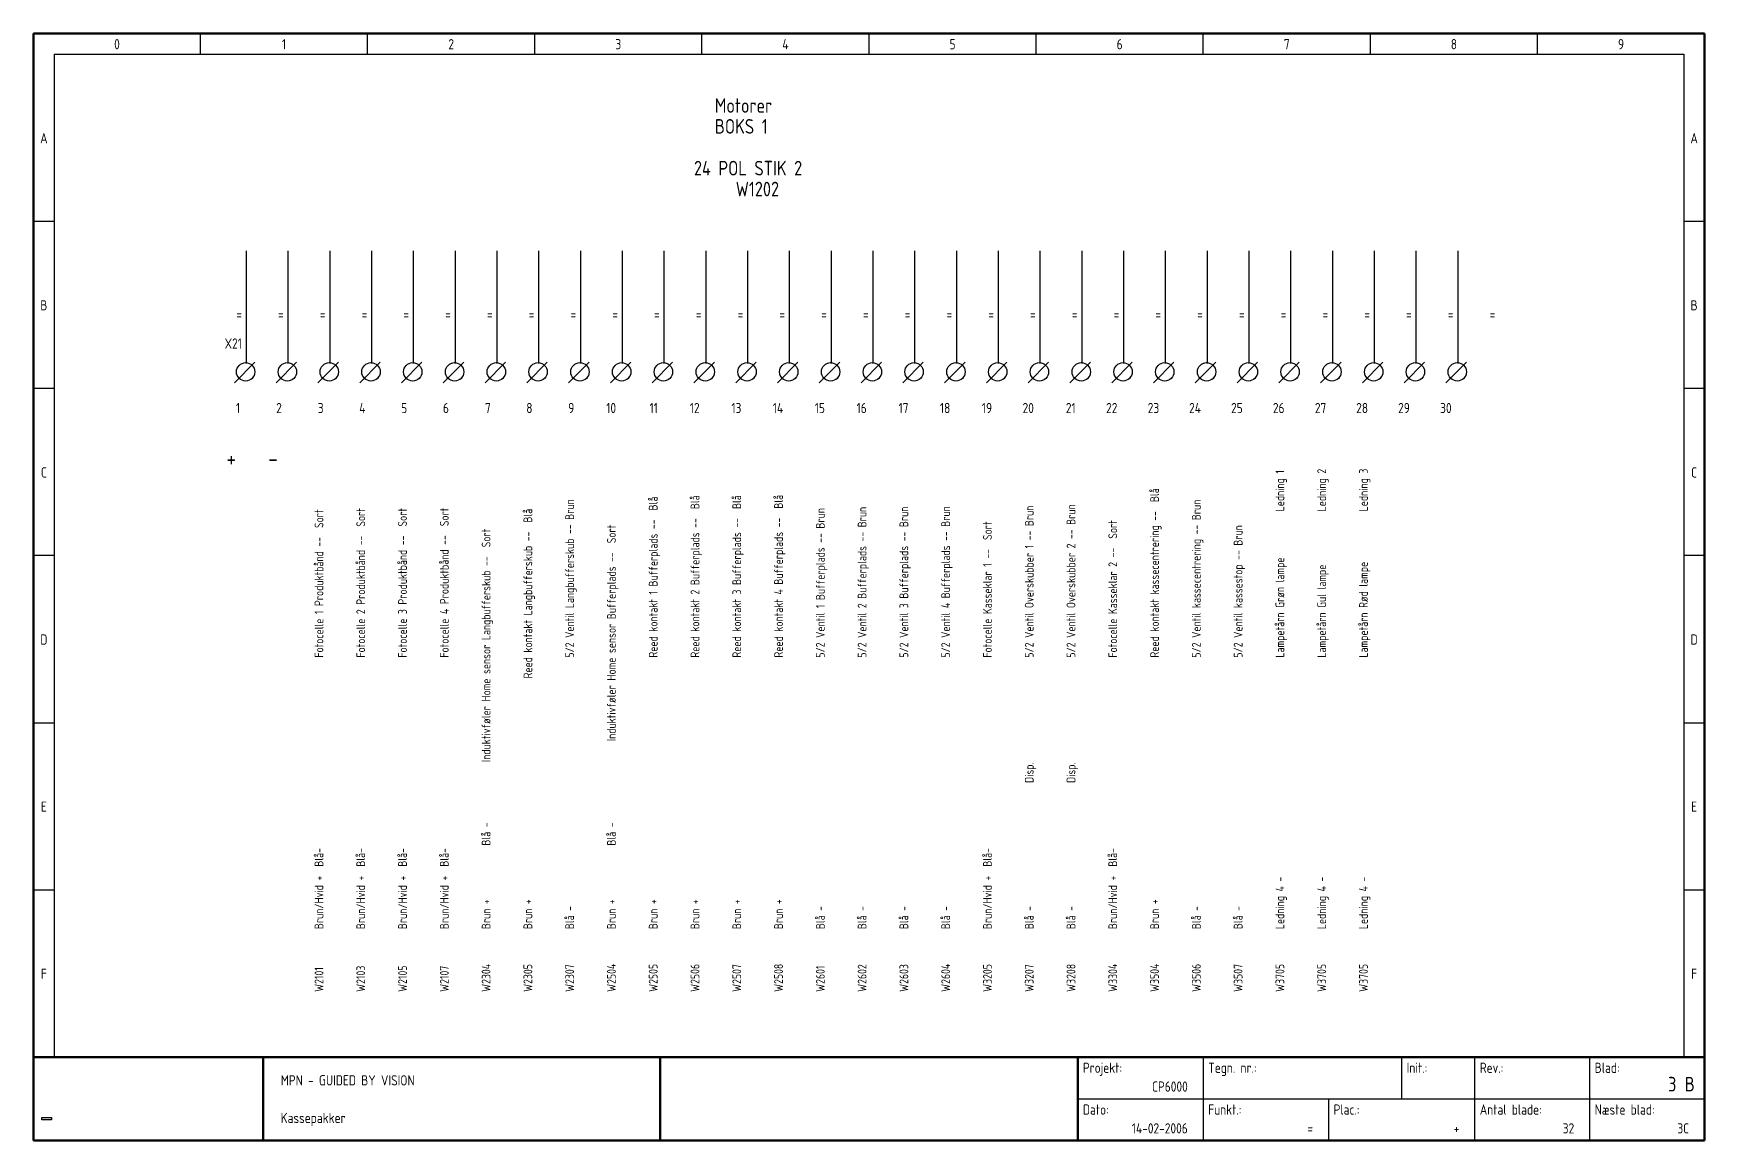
# Model space of a CAD drawing. Header units: millimetres. Extents: x 10 to 410, y 10 to 275.
import ezdxf
from ezdxf.enums import TextEntityAlignment as Align

# ---------------------------------------------------------------- set-up
doc = ezdxf.new("R2010")
doc.units = ezdxf.units.MM
doc.linetypes.add('Caddy_Solid', pattern=[0])
doc.styles.add('Caddy_Vectorfont1p', font='isocp___.ttf', dxfattribs={"width": 0.9})
picture_1 = doc.add_image_def('image1.bmp', size_in_pixel=(51, 10))

# ---------------------------------------------------------------- blocks, each defined once
blk = doc.blocks.new('Blk1')
at = {"linetype": 'Caddy_Solid', "lineweight": 50}
for p, q in [((10, 10), (10, 275)), ((10, 275), (410, 275)), ((410, 275), (410, 10)), ((10, 30), (410, 30)), ((65, 30), (65, 10)), ((160, 30), (160, 10)), ((260, 30), (260, 10)), ((410, 10), (10, 10))]:
    blk.add_line(p, q, dxfattribs=at)
at = {"linetype": 'Caddy_Solid', "lineweight": 25}
for p, q in [((50, 270), (50, 275)), ((90, 270), (90, 275)), ((130, 270), (130, 275)), ((170, 270), (170, 275)), ((210, 270), (210, 275)), ((250, 270), (250, 275)), ((290, 270), (290, 275)), ((330, 270), (330, 275)), ((370, 270), (370, 275)), ((15, 270), (15, 30)), ((15, 270), (405, 270)), ((405, 270), (405, 30)), ((15, 230), (10, 230)), ((410, 230), (405, 230)), ((15, 190), (10, 190)), ((410, 190), (405, 190)), ((15, 150), (10, 150)), ((410, 150), (405, 150)), ((10, 110), (15, 110)), ((405, 110), (410, 110)), ((10, 70), (15, 70)), ((405, 70), (410, 70)), ((10, 30), (15, 30)), ((290, 30), (290, 10)), ((337.5, 20), (337.5, 30)), ((355, 20), (355, 30)), ((382.5, 20), (382.5, 30)), ((405, 30), (410, 30)), ((260, 20), (410, 20)), ((320, 20), (320, 10)), ((355, 10), (355, 20)), ((382.5, 10), (382.5, 20))]:
    blk.add_line(p, q, dxfattribs=at)
at = {"lineweight": 25, "style": 'Caddy_Vectorfont1p', "width": 0.9}
for s, p in [('0', (30, 271.2)), ('1', (70, 271.2)), ('2', (110, 271.2)), ('3', (150, 271.2)), ('4', (190, 271.2)), ('5', (230, 271.2)), ('6', (270, 271.2)), ('7', (310, 271.2)), ('8', (350, 271.2)), ('9', (390, 271.2)), ('A', (12.5, 248.7)), ('A', (407.5, 248.7)), ('B', (12.5, 208.7)), ('B', (407.5, 208.7)), ('C', (12.5, 168.7)), ('C', (407.5, 168.7)), ('D', (12.5, 128.7)), ('D', (407.5, 128.7)), ('E', (12.5, 88.7)), ('E', (407.5, 88.7)), ('F', (12.5, 48.7)), ('F', (407.5, 48.7))]:
    blk.add_text(s, height=2.45, dxfattribs=at).set_placement(p, align=Align.CENTER)
for s, p in [('Projekt:', (261.2, 26.2)), ('Tegn. nr.:', (291.2, 26.2)), ('Init.:', (338.7, 26.2)), ('Rev.:', (356.2, 26.2)), ('Blad:', (383.7, 26.2)), ('MPN - GUIDED BY VISION', (69.2, 23.2)), ('Kassepakker', (69.2, 14.2)), ('Dato:', (261.2, 16.2)), ('Funkt.:', (291.2, 16.2)), ('Plac.:', (321.2, 16.2)), ('Antal blade:', (356.2, 16.2)), ('Næste blad:', (383.7, 16.2))]:
    blk.add_text(s, height=2.45, dxfattribs=at).set_placement(p)
for s, p in [('CP6000', (286.3, 21.7)), ('14-02-2006', (286.3, 11.7)), ('=', (316.3, 11.7)), ('+', (351.3, 11.7)), ('32', (378.8, 11.7)), ('3C', (406.3, 11.7))]:
    blk.add_text(s, height=2.45, dxfattribs=at).set_placement(p, align=Align.RIGHT)
at = {"lineweight": 35, "style": 'Caddy_Vectorfont1p', "width": 0.9}
blk.add_text('3', height=3.5, dxfattribs=at).set_placement((403.25, 21.75), align=Align.RIGHT)
blk.add_text('B', height=3.5, dxfattribs=at).set_placement((405.25, 21.75))
image = blk.add_image(picture_1, insert=(12, 15), size_in_units=(2.32, 0.484))
blk = doc.blocks.new('Blk2')
at = {"linetype": 'Caddy_Solid', "lineweight": 25}
blk.add_line((58.1, 191.4), (63, 196.3), dxfattribs=at)
blk.add_circle((60.8, 194), 2.2, dxfattribs=at)
at = {"lineweight": 25, "style": 'Caddy_Vectorfont1p', "width": 0.9, "flags": 1}
for tag, p in [('$TAG140020', (59.9, 206.55)), ('$TAG140050', (54.9, 198.05)), ('$TAG160410', (57.8, 187.75))]:
    blk.add_attdef(tag, text='', height=2.45, dxfattribs=at).set_placement(p, align=Align.RIGHT)
at = {"lineweight": 25, "style": 'Caddy_Vectorfont1p', "width": 0.9}
for tag, p in [('$TAG160010', (59.9, 199.55)), ('$TAG160040', (50.3, 187.25)), ('$TAG160040', (50.3, 186.82)), ('$TAG160400', (59.46, 184.11))]:
    blk.add_attdef(tag, text='', height=2.45, dxfattribs=at).set_placement(p, align=Align.RIGHT)
blk = doc.blocks.new('Blk3')
at = {"linetype": 'Caddy_Solid', "lineweight": 25}
blk.add_line((68.1, 191.4), (73, 196.3), dxfattribs=at)
blk.add_circle((70.8, 194), 2.2, dxfattribs=at)
at = {"lineweight": 25, "style": 'Caddy_Vectorfont1p', "width": 0.9, "flags": 1}
for tag, p in [('$TAG140020', (69.9, 206.55)), ('$TAG140050', (64.9, 198.05)), ('$TAG160010', (69.9, 199.55)), ('$TAG160410', (67.8, 187.75))]:
    blk.add_attdef(tag, text='', height=2.45, dxfattribs=at).set_placement(p, align=Align.RIGHT)
at = {"lineweight": 25, "style": 'Caddy_Vectorfont1p', "width": 0.9}
for tag, p in [('$TAG160040', (60.3, 187.25)), ('$TAG160040', (60.3, 186.82)), ('$TAG160400', (69.46, 184.11))]:
    blk.add_attdef(tag, text='', height=2.45, dxfattribs=at).set_placement(p, align=Align.RIGHT)
blk = doc.blocks.new('Blk4')
at = {"linetype": 'Caddy_Solid', "lineweight": 25}
blk.add_line((78.1, 191.4), (83, 196.3), dxfattribs=at)
blk.add_circle((80.8, 194), 2.2, dxfattribs=at)
at = {"lineweight": 25, "style": 'Caddy_Vectorfont1p', "width": 0.9, "flags": 1}
for tag, p in [('$TAG140020', (79.9, 206.55)), ('$TAG140050', (74.9, 198.05)), ('$TAG160010', (79.9, 199.55)), ('$TAG160410', (77.8, 187.75))]:
    blk.add_attdef(tag, text='', height=2.45, dxfattribs=at).set_placement(p, align=Align.RIGHT)
at = {"lineweight": 25, "style": 'Caddy_Vectorfont1p', "width": 0.9}
for tag, p in [('$TAG160040', (70.3, 187.25)), ('$TAG160040', (70.3, 186.82)), ('$TAG160400', (79.46, 184.11))]:
    blk.add_attdef(tag, text='', height=2.45, dxfattribs=at).set_placement(p, align=Align.RIGHT)
blk = doc.blocks.new('Blk5')
at = {"linetype": 'Caddy_Solid', "lineweight": 25}
blk.add_line((88.1, 191.4), (93, 196.3), dxfattribs=at)
blk.add_circle((90.8, 194), 2.2, dxfattribs=at)
at = {"lineweight": 25, "style": 'Caddy_Vectorfont1p', "width": 0.9, "flags": 1}
for tag, p in [('$TAG140020', (89.9, 206.55)), ('$TAG140050', (84.9, 198.05)), ('$TAG160010', (89.9, 199.55)), ('$TAG160410', (87.8, 187.75))]:
    blk.add_attdef(tag, text='', height=2.45, dxfattribs=at).set_placement(p, align=Align.RIGHT)
at = {"lineweight": 25, "style": 'Caddy_Vectorfont1p', "width": 0.9}
for tag, p in [('$TAG160040', (80.3, 187.25)), ('$TAG160040', (80.3, 186.82)), ('$TAG160400', (89.46, 184.11))]:
    blk.add_attdef(tag, text='', height=2.45, dxfattribs=at).set_placement(p, align=Align.RIGHT)
blk = doc.blocks.new('Blk6')
at = {"linetype": 'Caddy_Solid', "lineweight": 25}
blk.add_line((98.1, 191.4), (103, 196.3), dxfattribs=at)
blk.add_circle((100.8, 194), 2.2, dxfattribs=at)
at = {"lineweight": 25, "style": 'Caddy_Vectorfont1p', "width": 0.9, "flags": 1}
for tag, p in [('$TAG140020', (99.9, 206.55)), ('$TAG140050', (94.9, 198.05)), ('$TAG160010', (99.9, 199.55)), ('$TAG160410', (97.8, 187.75))]:
    blk.add_attdef(tag, text='', height=2.45, dxfattribs=at).set_placement(p, align=Align.RIGHT)
at = {"lineweight": 25, "style": 'Caddy_Vectorfont1p', "width": 0.9}
for tag, p in [('$TAG160040', (90.3, 187.25)), ('$TAG160040', (90.3, 186.82)), ('$TAG160400', (99.46, 184.11))]:
    blk.add_attdef(tag, text='', height=2.45, dxfattribs=at).set_placement(p, align=Align.RIGHT)
blk = doc.blocks.new('Blk7')
at = {"linetype": 'Caddy_Solid', "lineweight": 25}
blk.add_line((108.1, 191.4), (113, 196.3), dxfattribs=at)
blk.add_circle((110.8, 194), 2.2, dxfattribs=at)
at = {"lineweight": 25, "style": 'Caddy_Vectorfont1p', "width": 0.9, "flags": 1}
for tag, p in [('$TAG140020', (109.9, 206.55)), ('$TAG140050', (104.9, 198.05)), ('$TAG160010', (109.9, 199.55)), ('$TAG160410', (107.8, 187.75))]:
    blk.add_attdef(tag, text='', height=2.45, dxfattribs=at).set_placement(p, align=Align.RIGHT)
at = {"lineweight": 25, "style": 'Caddy_Vectorfont1p', "width": 0.9}
for tag, p in [('$TAG160040', (100.3, 187.25)), ('$TAG160040', (100.3, 186.82)), ('$TAG160400', (109.46, 184.11))]:
    blk.add_attdef(tag, text='', height=2.45, dxfattribs=at).set_placement(p, align=Align.RIGHT)
blk = doc.blocks.new('Blk8')
at = {"linetype": 'Caddy_Solid', "lineweight": 25}
blk.add_line((118.1, 191.4), (123, 196.3), dxfattribs=at)
blk.add_circle((120.8, 194), 2.2, dxfattribs=at)
at = {"lineweight": 25, "style": 'Caddy_Vectorfont1p', "width": 0.9, "flags": 1}
for tag, p in [('$TAG140020', (119.9, 206.55)), ('$TAG140050', (114.9, 198.05)), ('$TAG160010', (119.9, 199.55)), ('$TAG160410', (117.8, 187.75))]:
    blk.add_attdef(tag, text='', height=2.45, dxfattribs=at).set_placement(p, align=Align.RIGHT)
at = {"lineweight": 25, "style": 'Caddy_Vectorfont1p', "width": 0.9}
for tag, p in [('$TAG160040', (110.3, 187.25)), ('$TAG160040', (110.3, 186.82)), ('$TAG160400', (119.46, 184.11))]:
    blk.add_attdef(tag, text='', height=2.45, dxfattribs=at).set_placement(p, align=Align.RIGHT)
blk = doc.blocks.new('Blk9')
at = {"linetype": 'Caddy_Solid', "lineweight": 25}
blk.add_line((128.1, 191.4), (133, 196.3), dxfattribs=at)
blk.add_circle((130.8, 194), 2.2, dxfattribs=at)
at = {"lineweight": 25, "style": 'Caddy_Vectorfont1p', "width": 0.9, "flags": 1}
for tag, p in [('$TAG140020', (129.9, 206.55)), ('$TAG140050', (124.9, 198.05)), ('$TAG160010', (129.9, 199.55)), ('$TAG160410', (127.8, 187.75))]:
    blk.add_attdef(tag, text='', height=2.45, dxfattribs=at).set_placement(p, align=Align.RIGHT)
at = {"lineweight": 25, "style": 'Caddy_Vectorfont1p', "width": 0.9}
for tag, p in [('$TAG160040', (120.3, 187.25)), ('$TAG160040', (120.3, 186.82)), ('$TAG160400', (129.46, 184.11))]:
    blk.add_attdef(tag, text='', height=2.45, dxfattribs=at).set_placement(p, align=Align.RIGHT)
blk = doc.blocks.new('Blk10')
at = {"linetype": 'Caddy_Solid', "lineweight": 25}
blk.add_line((138.1, 191.4), (143, 196.3), dxfattribs=at)
blk.add_circle((140.8, 194), 2.2, dxfattribs=at)
at = {"lineweight": 25, "style": 'Caddy_Vectorfont1p', "width": 0.9, "flags": 1}
for tag, p in [('$TAG140020', (139.9, 206.55)), ('$TAG140050', (134.9, 198.05)), ('$TAG160010', (139.9, 199.55)), ('$TAG160410', (137.8, 187.75))]:
    blk.add_attdef(tag, text='', height=2.45, dxfattribs=at).set_placement(p, align=Align.RIGHT)
at = {"lineweight": 25, "style": 'Caddy_Vectorfont1p', "width": 0.9}
for tag, p in [('$TAG160040', (130.3, 187.25)), ('$TAG160040', (130.3, 186.82)), ('$TAG160400', (139.46, 184.11))]:
    blk.add_attdef(tag, text='', height=2.45, dxfattribs=at).set_placement(p, align=Align.RIGHT)
blk = doc.blocks.new('Blk11')
at = {"linetype": 'Caddy_Solid', "lineweight": 25}
blk.add_line((148.1, 191.4), (153, 196.3), dxfattribs=at)
blk.add_circle((150.8, 194), 2.2, dxfattribs=at)
at = {"lineweight": 25, "style": 'Caddy_Vectorfont1p', "width": 0.9, "flags": 1}
for tag, p in [('$TAG140020', (149.9, 206.55)), ('$TAG140050', (144.9, 198.05)), ('$TAG160010', (149.9, 199.55)), ('$TAG160410', (147.8, 187.75))]:
    blk.add_attdef(tag, text='', height=2.45, dxfattribs=at).set_placement(p, align=Align.RIGHT)
at = {"lineweight": 25, "style": 'Caddy_Vectorfont1p', "width": 0.9}
for tag, p in [('$TAG160040', (140.3, 187.25)), ('$TAG160040', (140.3, 186.82)), ('$TAG160400', (149.46, 184.11))]:
    blk.add_attdef(tag, text='', height=2.45, dxfattribs=at).set_placement(p, align=Align.RIGHT)
blk = doc.blocks.new('Blk12')
at = {"linetype": 'Caddy_Solid', "lineweight": 25}
blk.add_line((158.1, 191.4), (163, 196.3), dxfattribs=at)
blk.add_circle((160.8, 194), 2.2, dxfattribs=at)
at = {"lineweight": 25, "style": 'Caddy_Vectorfont1p', "width": 0.9, "flags": 1}
for tag, p in [('$TAG140020', (159.9, 206.55)), ('$TAG140050', (154.9, 198.05)), ('$TAG160010', (159.9, 199.55)), ('$TAG160410', (157.8, 187.75))]:
    blk.add_attdef(tag, text='', height=2.45, dxfattribs=at).set_placement(p, align=Align.RIGHT)
at = {"lineweight": 25, "style": 'Caddy_Vectorfont1p', "width": 0.9}
for tag, p in [('$TAG160040', (150.3, 187.25)), ('$TAG160040', (150.3, 186.82)), ('$TAG160400', (159.46, 184.11))]:
    blk.add_attdef(tag, text='', height=2.45, dxfattribs=at).set_placement(p, align=Align.RIGHT)
blk = doc.blocks.new('Blk13')
at = {"linetype": 'Caddy_Solid', "lineweight": 25}
blk.add_line((168.1, 191.4), (173, 196.3), dxfattribs=at)
blk.add_circle((170.8, 194), 2.2, dxfattribs=at)
at = {"lineweight": 25, "style": 'Caddy_Vectorfont1p', "width": 0.9, "flags": 1}
for tag, p in [('$TAG140020', (169.9, 206.55)), ('$TAG140050', (164.9, 198.05)), ('$TAG160010', (169.9, 199.55)), ('$TAG160410', (167.8, 187.75))]:
    blk.add_attdef(tag, text='', height=2.45, dxfattribs=at).set_placement(p, align=Align.RIGHT)
at = {"lineweight": 25, "style": 'Caddy_Vectorfont1p', "width": 0.9}
for tag, p in [('$TAG160040', (160.3, 187.25)), ('$TAG160040', (160.3, 186.82)), ('$TAG160400', (169.46, 184.11))]:
    blk.add_attdef(tag, text='', height=2.45, dxfattribs=at).set_placement(p, align=Align.RIGHT)
blk = doc.blocks.new('Blk14')
at = {"linetype": 'Caddy_Solid', "lineweight": 25}
blk.add_line((178.1, 191.4), (183, 196.3), dxfattribs=at)
blk.add_circle((180.8, 194), 2.2, dxfattribs=at)
at = {"lineweight": 25, "style": 'Caddy_Vectorfont1p', "width": 0.9, "flags": 1}
for tag, p in [('$TAG140020', (179.9, 206.55)), ('$TAG140050', (174.9, 198.05)), ('$TAG160010', (179.9, 199.55)), ('$TAG160410', (177.8, 187.75))]:
    blk.add_attdef(tag, text='', height=2.45, dxfattribs=at).set_placement(p, align=Align.RIGHT)
at = {"lineweight": 25, "style": 'Caddy_Vectorfont1p', "width": 0.9}
for tag, p in [('$TAG160040', (170.3, 187.25)), ('$TAG160040', (170.3, 186.82)), ('$TAG160400', (179.46, 184.11))]:
    blk.add_attdef(tag, text='', height=2.45, dxfattribs=at).set_placement(p, align=Align.RIGHT)
blk = doc.blocks.new('Blk15')
at = {"linetype": 'Caddy_Solid', "lineweight": 25}
blk.add_line((188.1, 191.4), (193, 196.3), dxfattribs=at)
blk.add_circle((190.8, 194), 2.2, dxfattribs=at)
at = {"lineweight": 25, "style": 'Caddy_Vectorfont1p', "width": 0.9, "flags": 1}
for tag, p in [('$TAG140020', (189.9, 206.55)), ('$TAG140050', (184.9, 198.05)), ('$TAG160010', (189.9, 199.55)), ('$TAG160410', (187.8, 187.75))]:
    blk.add_attdef(tag, text='', height=2.45, dxfattribs=at).set_placement(p, align=Align.RIGHT)
at = {"lineweight": 25, "style": 'Caddy_Vectorfont1p', "width": 0.9}
for tag, p in [('$TAG160040', (180.3, 187.25)), ('$TAG160040', (180.3, 186.82)), ('$TAG160400', (189.46, 184.11))]:
    blk.add_attdef(tag, text='', height=2.45, dxfattribs=at).set_placement(p, align=Align.RIGHT)
blk = doc.blocks.new('Blk16')
at = {"linetype": 'Caddy_Solid', "lineweight": 25}
blk.add_line((198.1, 191.4), (203, 196.3), dxfattribs=at)
blk.add_circle((200.8, 194), 2.2, dxfattribs=at)
at = {"lineweight": 25, "style": 'Caddy_Vectorfont1p', "width": 0.9, "flags": 1}
for tag, p in [('$TAG140020', (199.9, 206.55)), ('$TAG140050', (194.9, 198.05)), ('$TAG160010', (199.9, 199.55)), ('$TAG160410', (197.8, 187.75))]:
    blk.add_attdef(tag, text='', height=2.45, dxfattribs=at).set_placement(p, align=Align.RIGHT)
at = {"lineweight": 25, "style": 'Caddy_Vectorfont1p', "width": 0.9}
for tag, p in [('$TAG160040', (190.3, 187.25)), ('$TAG160040', (190.3, 186.82)), ('$TAG160400', (199.46, 184.11))]:
    blk.add_attdef(tag, text='', height=2.45, dxfattribs=at).set_placement(p, align=Align.RIGHT)
blk = doc.blocks.new('Blk17')
at = {"linetype": 'Caddy_Solid', "lineweight": 25}
blk.add_line((208.1, 191.4), (213, 196.3), dxfattribs=at)
blk.add_circle((210.8, 194), 2.2, dxfattribs=at)
at = {"lineweight": 25, "style": 'Caddy_Vectorfont1p', "width": 0.9, "flags": 1}
for tag, p in [('$TAG140020', (209.9, 206.55)), ('$TAG140050', (204.9, 198.05)), ('$TAG160010', (209.9, 199.55)), ('$TAG160410', (207.8, 187.75))]:
    blk.add_attdef(tag, text='', height=2.45, dxfattribs=at).set_placement(p, align=Align.RIGHT)
at = {"lineweight": 25, "style": 'Caddy_Vectorfont1p', "width": 0.9}
for tag, p in [('$TAG160040', (200.3, 187.25)), ('$TAG160040', (200.3, 186.82)), ('$TAG160400', (209.46, 184.11))]:
    blk.add_attdef(tag, text='', height=2.45, dxfattribs=at).set_placement(p, align=Align.RIGHT)
blk = doc.blocks.new('Blk18')
at = {"linetype": 'Caddy_Solid', "lineweight": 25}
blk.add_line((218.1, 191.4), (223, 196.3), dxfattribs=at)
blk.add_circle((220.8, 194), 2.2, dxfattribs=at)
at = {"lineweight": 25, "style": 'Caddy_Vectorfont1p', "width": 0.9, "flags": 1}
for tag, p in [('$TAG140020', (219.9, 206.55)), ('$TAG140050', (214.9, 198.05)), ('$TAG160010', (219.9, 199.55)), ('$TAG160410', (217.8, 187.75))]:
    blk.add_attdef(tag, text='', height=2.45, dxfattribs=at).set_placement(p, align=Align.RIGHT)
at = {"lineweight": 25, "style": 'Caddy_Vectorfont1p', "width": 0.9}
for tag, p in [('$TAG160040', (210.3, 187.25)), ('$TAG160040', (210.3, 186.82)), ('$TAG160400', (219.46, 184.11))]:
    blk.add_attdef(tag, text='', height=2.45, dxfattribs=at).set_placement(p, align=Align.RIGHT)
blk = doc.blocks.new('Blk19')
at = {"linetype": 'Caddy_Solid', "lineweight": 25}
blk.add_line((228.1, 191.4), (233, 196.3), dxfattribs=at)
blk.add_circle((230.8, 194), 2.2, dxfattribs=at)
at = {"lineweight": 25, "style": 'Caddy_Vectorfont1p', "width": 0.9, "flags": 1}
for tag, p in [('$TAG140020', (229.9, 206.55)), ('$TAG140050', (224.9, 198.05)), ('$TAG160010', (229.9, 199.55)), ('$TAG160410', (227.8, 187.75))]:
    blk.add_attdef(tag, text='', height=2.45, dxfattribs=at).set_placement(p, align=Align.RIGHT)
at = {"lineweight": 25, "style": 'Caddy_Vectorfont1p', "width": 0.9}
for tag, p in [('$TAG160040', (220.3, 187.25)), ('$TAG160040', (220.3, 186.82)), ('$TAG160400', (229.46, 184.11))]:
    blk.add_attdef(tag, text='', height=2.45, dxfattribs=at).set_placement(p, align=Align.RIGHT)
blk = doc.blocks.new('Blk20')
at = {"linetype": 'Caddy_Solid', "lineweight": 25}
blk.add_line((238.1, 191.4), (243, 196.3), dxfattribs=at)
blk.add_circle((240.8, 194), 2.2, dxfattribs=at)
at = {"lineweight": 25, "style": 'Caddy_Vectorfont1p', "width": 0.9, "flags": 1}
for tag, p in [('$TAG140020', (239.9, 206.55)), ('$TAG140050', (234.9, 198.05)), ('$TAG160010', (239.9, 199.55)), ('$TAG160410', (237.8, 187.75))]:
    blk.add_attdef(tag, text='', height=2.45, dxfattribs=at).set_placement(p, align=Align.RIGHT)
at = {"lineweight": 25, "style": 'Caddy_Vectorfont1p', "width": 0.9}
for tag, p in [('$TAG160040', (230.3, 187.25)), ('$TAG160040', (230.3, 186.82)), ('$TAG160400', (239.46, 184.11))]:
    blk.add_attdef(tag, text='', height=2.45, dxfattribs=at).set_placement(p, align=Align.RIGHT)
blk = doc.blocks.new('Blk21')
at = {"linetype": 'Caddy_Solid', "lineweight": 25}
blk.add_line((248.1, 191.4), (253, 196.3), dxfattribs=at)
blk.add_circle((250.8, 194), 2.2, dxfattribs=at)
at = {"lineweight": 25, "style": 'Caddy_Vectorfont1p', "width": 0.9, "flags": 1}
for tag, p in [('$TAG140020', (249.9, 206.55)), ('$TAG140050', (244.9, 198.05)), ('$TAG160010', (249.9, 199.55)), ('$TAG160410', (247.8, 187.75))]:
    blk.add_attdef(tag, text='', height=2.45, dxfattribs=at).set_placement(p, align=Align.RIGHT)
at = {"lineweight": 25, "style": 'Caddy_Vectorfont1p', "width": 0.9}
for tag, p in [('$TAG160040', (240.3, 187.25)), ('$TAG160040', (240.3, 186.82)), ('$TAG160400', (249.46, 184.11))]:
    blk.add_attdef(tag, text='', height=2.45, dxfattribs=at).set_placement(p, align=Align.RIGHT)
blk = doc.blocks.new('Blk22')
at = {"linetype": 'Caddy_Solid', "lineweight": 25}
blk.add_line((258.1, 191.4), (263, 196.3), dxfattribs=at)
blk.add_circle((260.8, 194), 2.2, dxfattribs=at)
at = {"lineweight": 25, "style": 'Caddy_Vectorfont1p', "width": 0.9, "flags": 1}
for tag, p in [('$TAG140020', (259.9, 206.55)), ('$TAG140050', (254.9, 198.05)), ('$TAG160010', (259.9, 199.55)), ('$TAG160410', (257.8, 187.75))]:
    blk.add_attdef(tag, text='', height=2.45, dxfattribs=at).set_placement(p, align=Align.RIGHT)
at = {"lineweight": 25, "style": 'Caddy_Vectorfont1p', "width": 0.9}
for tag, p in [('$TAG160040', (250.3, 187.25)), ('$TAG160040', (250.3, 186.82)), ('$TAG160400', (259.46, 184.11))]:
    blk.add_attdef(tag, text='', height=2.45, dxfattribs=at).set_placement(p, align=Align.RIGHT)
blk = doc.blocks.new('Blk23')
at = {"linetype": 'Caddy_Solid', "lineweight": 25}
blk.add_line((268.1, 191.4), (273, 196.3), dxfattribs=at)
blk.add_circle((270.8, 194), 2.2, dxfattribs=at)
at = {"lineweight": 25, "style": 'Caddy_Vectorfont1p', "width": 0.9, "flags": 1}
for tag, p in [('$TAG140020', (269.9, 206.55)), ('$TAG140050', (264.9, 198.05)), ('$TAG160010', (269.9, 199.55)), ('$TAG160410', (267.8, 187.75))]:
    blk.add_attdef(tag, text='', height=2.45, dxfattribs=at).set_placement(p, align=Align.RIGHT)
at = {"lineweight": 25, "style": 'Caddy_Vectorfont1p', "width": 0.9}
for tag, p in [('$TAG160040', (260.3, 187.25)), ('$TAG160040', (260.3, 186.82)), ('$TAG160400', (269.46, 184.11))]:
    blk.add_attdef(tag, text='', height=2.45, dxfattribs=at).set_placement(p, align=Align.RIGHT)
blk = doc.blocks.new('Blk24')
at = {"linetype": 'Caddy_Solid', "lineweight": 25}
blk.add_line((278.1, 191.4), (283, 196.3), dxfattribs=at)
blk.add_circle((280.8, 194), 2.2, dxfattribs=at)
at = {"lineweight": 25, "style": 'Caddy_Vectorfont1p', "width": 0.9, "flags": 1}
for tag, p in [('$TAG140020', (279.9, 206.55)), ('$TAG140050', (274.9, 198.05)), ('$TAG160010', (279.9, 199.55)), ('$TAG160410', (277.8, 187.75))]:
    blk.add_attdef(tag, text='', height=2.45, dxfattribs=at).set_placement(p, align=Align.RIGHT)
at = {"lineweight": 25, "style": 'Caddy_Vectorfont1p', "width": 0.9}
for tag, p in [('$TAG160040', (270.3, 187.25)), ('$TAG160040', (270.3, 186.82)), ('$TAG160400', (279.46, 184.11))]:
    blk.add_attdef(tag, text='', height=2.45, dxfattribs=at).set_placement(p, align=Align.RIGHT)
blk = doc.blocks.new('Blk25')
at = {"linetype": 'Caddy_Solid', "lineweight": 25}
blk.add_line((288.1, 191.4), (293, 196.3), dxfattribs=at)
blk.add_circle((290.8, 194), 2.2, dxfattribs=at)
at = {"lineweight": 25, "style": 'Caddy_Vectorfont1p', "width": 0.9, "flags": 1}
for tag, p in [('$TAG140020', (289.9, 206.55)), ('$TAG140050', (284.9, 198.05)), ('$TAG160010', (289.9, 199.55)), ('$TAG160410', (287.8, 187.75))]:
    blk.add_attdef(tag, text='', height=2.45, dxfattribs=at).set_placement(p, align=Align.RIGHT)
at = {"lineweight": 25, "style": 'Caddy_Vectorfont1p', "width": 0.9}
for tag, p in [('$TAG160040', (280.3, 187.25)), ('$TAG160040', (280.3, 186.82)), ('$TAG160400', (289.46, 184.11))]:
    blk.add_attdef(tag, text='', height=2.45, dxfattribs=at).set_placement(p, align=Align.RIGHT)
blk = doc.blocks.new('Blk26')
at = {"linetype": 'Caddy_Solid', "lineweight": 25}
blk.add_line((298.1, 191.4), (303, 196.3), dxfattribs=at)
blk.add_circle((300.8, 194), 2.2, dxfattribs=at)
at = {"lineweight": 25, "style": 'Caddy_Vectorfont1p', "width": 0.9, "flags": 1}
for tag, p in [('$TAG140020', (299.9, 206.55)), ('$TAG140050', (294.9, 198.05)), ('$TAG160010', (299.9, 199.55)), ('$TAG160410', (297.8, 187.75))]:
    blk.add_attdef(tag, text='', height=2.45, dxfattribs=at).set_placement(p, align=Align.RIGHT)
at = {"lineweight": 25, "style": 'Caddy_Vectorfont1p', "width": 0.9}
for tag, p in [('$TAG160040', (290.3, 187.25)), ('$TAG160040', (290.3, 186.82)), ('$TAG160400', (299.46, 184.11))]:
    blk.add_attdef(tag, text='', height=2.45, dxfattribs=at).set_placement(p, align=Align.RIGHT)
blk = doc.blocks.new('Blk27')
at = {"linetype": 'Caddy_Solid', "lineweight": 25}
blk.add_line((308.1, 191.4), (313, 196.3), dxfattribs=at)
blk.add_circle((310.8, 194), 2.2, dxfattribs=at)
at = {"lineweight": 25, "style": 'Caddy_Vectorfont1p', "width": 0.9, "flags": 1}
for tag, p in [('$TAG140020', (309.9, 206.55)), ('$TAG140050', (304.9, 198.05)), ('$TAG160010', (309.9, 199.55)), ('$TAG160410', (307.8, 187.75))]:
    blk.add_attdef(tag, text='', height=2.45, dxfattribs=at).set_placement(p, align=Align.RIGHT)
at = {"lineweight": 25, "style": 'Caddy_Vectorfont1p', "width": 0.9}
for tag, p in [('$TAG160040', (300.3, 187.25)), ('$TAG160040', (300.3, 186.82)), ('$TAG160400', (309.46, 184.11))]:
    blk.add_attdef(tag, text='', height=2.45, dxfattribs=at).set_placement(p, align=Align.RIGHT)
blk = doc.blocks.new('Blk28')
at = {"linetype": 'Caddy_Solid', "lineweight": 25}
blk.add_line((318.1, 191.4), (323, 196.3), dxfattribs=at)
blk.add_circle((320.8, 194), 2.2, dxfattribs=at)
at = {"lineweight": 25, "style": 'Caddy_Vectorfont1p', "width": 0.9, "flags": 1}
for tag, p in [('$TAG140020', (319.9, 206.55)), ('$TAG140050', (314.9, 198.05)), ('$TAG160010', (319.9, 199.55)), ('$TAG160410', (317.8, 187.75))]:
    blk.add_attdef(tag, text='', height=2.45, dxfattribs=at).set_placement(p, align=Align.RIGHT)
at = {"lineweight": 25, "style": 'Caddy_Vectorfont1p', "width": 0.9}
for tag, p in [('$TAG160040', (310.3, 187.25)), ('$TAG160040', (310.3, 186.82)), ('$TAG160400', (319.46, 184.11))]:
    blk.add_attdef(tag, text='', height=2.45, dxfattribs=at).set_placement(p, align=Align.RIGHT)
blk = doc.blocks.new('Blk29')
at = {"linetype": 'Caddy_Solid', "lineweight": 25}
blk.add_line((328.1, 191.4), (333, 196.3), dxfattribs=at)
blk.add_circle((330.8, 194), 2.2, dxfattribs=at)
at = {"lineweight": 25, "style": 'Caddy_Vectorfont1p', "width": 0.9, "flags": 1}
for tag, p in [('$TAG140020', (329.9, 206.55)), ('$TAG140050', (324.9, 198.05)), ('$TAG160010', (329.9, 199.55)), ('$TAG160410', (327.8, 187.75))]:
    blk.add_attdef(tag, text='', height=2.45, dxfattribs=at).set_placement(p, align=Align.RIGHT)
at = {"lineweight": 25, "style": 'Caddy_Vectorfont1p', "width": 0.9}
for tag, p in [('$TAG160040', (320.3, 187.25)), ('$TAG160040', (320.3, 186.82)), ('$TAG160400', (329.46, 184.11))]:
    blk.add_attdef(tag, text='', height=2.45, dxfattribs=at).set_placement(p, align=Align.RIGHT)
blk = doc.blocks.new('Blk30')
at = {"linetype": 'Caddy_Solid', "lineweight": 25}
blk.add_line((338.1, 191.4), (343, 196.3), dxfattribs=at)
blk.add_circle((340.8, 194), 2.2, dxfattribs=at)
at = {"lineweight": 25, "style": 'Caddy_Vectorfont1p', "width": 0.9, "flags": 1}
for tag, p in [('$TAG140020', (339.9, 206.55)), ('$TAG140050', (334.9, 198.05)), ('$TAG160010', (339.9, 199.55)), ('$TAG160410', (337.8, 187.75))]:
    blk.add_attdef(tag, text='', height=2.45, dxfattribs=at).set_placement(p, align=Align.RIGHT)
at = {"lineweight": 25, "style": 'Caddy_Vectorfont1p', "width": 0.9}
for tag, p in [('$TAG160040', (330.3, 187.25)), ('$TAG160040', (330.3, 186.82)), ('$TAG160400', (339.46, 184.11))]:
    blk.add_attdef(tag, text='', height=2.45, dxfattribs=at).set_placement(p, align=Align.RIGHT)
blk = doc.blocks.new('Blk31')
at = {"linetype": 'Caddy_Solid', "lineweight": 25}
blk.add_line((348.1, 191.4), (353, 196.3), dxfattribs=at)
blk.add_circle((350.8, 194), 2.2, dxfattribs=at)
at = {"lineweight": 25, "style": 'Caddy_Vectorfont1p', "width": 0.9, "flags": 1}
for tag, p in [('$TAG140020', (349.9, 206.55)), ('$TAG140050', (344.9, 198.05)), ('$TAG160010', (349.9, 199.55)), ('$TAG160410', (347.8, 187.75))]:
    blk.add_attdef(tag, text='', height=2.45, dxfattribs=at).set_placement(p, align=Align.RIGHT)
at = {"lineweight": 25, "style": 'Caddy_Vectorfont1p', "width": 0.9}
for tag, p in [('$TAG160040', (340.3, 187.25)), ('$TAG160040', (340.3, 186.82)), ('$TAG160400', (349.46, 184.11))]:
    blk.add_attdef(tag, text='', height=2.45, dxfattribs=at).set_placement(p, align=Align.RIGHT)

msp = doc.modelspace()

# ---------------------------------------------------------------- linework, layer by layer
at = {"linetype": 'Caddy_Solid', "lineweight": 25}
for p, q in [((61, 196), (61, 223)), ((71, 196), (71, 223)), ((81, 196), (81, 223)), ((91, 196), (91, 223)), ((101, 196), (101, 223)), ((111, 196), (111, 223)), ((121, 196), (121, 223)), ((131, 196), (131, 223)), ((141, 196), (141, 223)), ((151, 196), (151, 223)), ((161, 196), (161, 223)), ((171, 196), (171, 223)), ((181, 196), (181, 223)), ((191, 196), (191, 223)), ((201, 196), (201, 223)), ((211, 196), (211, 223)), ((221, 196), (221, 223)), ((231, 196), (231, 223)), ((241, 196), (241, 223)), ((251, 196), (251, 223)), ((261, 196), (261, 223)), ((271, 196), (271, 223)), ((281, 196), (281, 223)), ((291, 196), (291, 223)), ((301, 196), (301, 223)), ((311, 196), (311, 223)), ((321, 196), (321, 223)), ((331, 196), (331, 223)), ((341, 196), (341, 223)), ((351, 196), (351, 223))]:
    msp.add_line(p, q, dxfattribs=at)

# ---------------------------------------------------------------- block references
msp.add_blockref('Blk1', (0, 0, 1))
ref = msp.add_blockref('Blk2', (0, 0, 1))
ref.add_attrib('$TAG160010', 'X21', dxfattribs={"lineweight": 25, "height": 2.45, "style": 'Caddy_Vectorfont1p', "width": 0.9}).set_placement((59.9, 199.55), align=Align.RIGHT)
ref.add_attrib('$TAG160400', '1', dxfattribs={"lineweight": 25, "height": 2.45, "style": 'Caddy_Vectorfont1p', "width": 0.9}).set_placement((59.46, 184.11), align=Align.RIGHT)
ref = msp.add_blockref('Blk3', (0, 0, 1))
ref.add_attrib('$TAG160400', '2', dxfattribs={"lineweight": 25, "height": 2.45, "style": 'Caddy_Vectorfont1p', "width": 0.9}).set_placement((69.46, 184.11), align=Align.RIGHT)
ref = msp.add_blockref('Blk4', (0, 0, 1))
ref.add_attrib('$TAG160400', '3', dxfattribs={"lineweight": 25, "height": 2.45, "style": 'Caddy_Vectorfont1p', "width": 0.9}).set_placement((79.46, 184.11), align=Align.RIGHT)
ref = msp.add_blockref('Blk5', (0, 0, 1))
ref.add_attrib('$TAG160400', '4', dxfattribs={"lineweight": 25, "height": 2.45, "style": 'Caddy_Vectorfont1p', "width": 0.9}).set_placement((89.46, 184.11), align=Align.RIGHT)
ref = msp.add_blockref('Blk6', (0, 0, 1))
ref.add_attrib('$TAG160400', '5', dxfattribs={"lineweight": 25, "height": 2.45, "style": 'Caddy_Vectorfont1p', "width": 0.9}).set_placement((99.46, 184.11), align=Align.RIGHT)
ref = msp.add_blockref('Blk7', (0, 0, 1))
ref.add_attrib('$TAG160400', '6', dxfattribs={"lineweight": 25, "height": 2.45, "style": 'Caddy_Vectorfont1p', "width": 0.9}).set_placement((109.46, 184.11), align=Align.RIGHT)
ref = msp.add_blockref('Blk8', (0, 0, 1))
ref.add_attrib('$TAG160400', '7', dxfattribs={"lineweight": 25, "height": 2.45, "style": 'Caddy_Vectorfont1p', "width": 0.9}).set_placement((119.46, 184.11), align=Align.RIGHT)
ref = msp.add_blockref('Blk9', (0, 0, 1))
ref.add_attrib('$TAG160400', '8', dxfattribs={"lineweight": 25, "height": 2.45, "style": 'Caddy_Vectorfont1p', "width": 0.9}).set_placement((129.46, 184.11), align=Align.RIGHT)
ref = msp.add_blockref('Blk10', (0, 0, 1))
ref.add_attrib('$TAG160400', '9', dxfattribs={"lineweight": 25, "height": 2.45, "style": 'Caddy_Vectorfont1p', "width": 0.9}).set_placement((139.46, 184.11), align=Align.RIGHT)
ref = msp.add_blockref('Blk11', (0, 0, 1))
ref.add_attrib('$TAG160400', '10', dxfattribs={"lineweight": 25, "height": 2.45, "style": 'Caddy_Vectorfont1p', "width": 0.9}).set_placement((149.46, 184.11), align=Align.RIGHT)
ref = msp.add_blockref('Blk12', (0, 0, 1))
ref.add_attrib('$TAG160400', '11', dxfattribs={"lineweight": 25, "height": 2.45, "style": 'Caddy_Vectorfont1p', "width": 0.9}).set_placement((159.46, 184.11), align=Align.RIGHT)
ref = msp.add_blockref('Blk13', (0, 0, 1))
ref.add_attrib('$TAG160400', '12', dxfattribs={"lineweight": 25, "height": 2.45, "style": 'Caddy_Vectorfont1p', "width": 0.9}).set_placement((169.46, 184.11), align=Align.RIGHT)
ref = msp.add_blockref('Blk14', (0, 0, 1))
ref.add_attrib('$TAG160400', '13', dxfattribs={"lineweight": 25, "height": 2.45, "style": 'Caddy_Vectorfont1p', "width": 0.9}).set_placement((179.46, 184.11), align=Align.RIGHT)
ref = msp.add_blockref('Blk15', (0, 0, 1))
ref.add_attrib('$TAG160400', '14', dxfattribs={"lineweight": 25, "height": 2.45, "style": 'Caddy_Vectorfont1p', "width": 0.9}).set_placement((189.46, 184.11), align=Align.RIGHT)
ref = msp.add_blockref('Blk16', (0, 0, 1))
ref.add_attrib('$TAG160400', '15', dxfattribs={"lineweight": 25, "height": 2.45, "style": 'Caddy_Vectorfont1p', "width": 0.9}).set_placement((199.46, 184.11), align=Align.RIGHT)
ref = msp.add_blockref('Blk17', (0, 0, 1))
ref.add_attrib('$TAG160400', '16', dxfattribs={"lineweight": 25, "height": 2.45, "style": 'Caddy_Vectorfont1p', "width": 0.9}).set_placement((209.46, 184.11), align=Align.RIGHT)
ref = msp.add_blockref('Blk18', (0, 0, 1))
ref.add_attrib('$TAG160400', '17', dxfattribs={"lineweight": 25, "height": 2.45, "style": 'Caddy_Vectorfont1p', "width": 0.9}).set_placement((219.46, 184.11), align=Align.RIGHT)
ref = msp.add_blockref('Blk19', (0, 0, 1))
ref.add_attrib('$TAG160400', '18', dxfattribs={"lineweight": 25, "height": 2.45, "style": 'Caddy_Vectorfont1p', "width": 0.9}).set_placement((229.46, 184.11), align=Align.RIGHT)
ref = msp.add_blockref('Blk20', (0, 0, 1))
ref.add_attrib('$TAG160400', '19', dxfattribs={"lineweight": 25, "height": 2.45, "style": 'Caddy_Vectorfont1p', "width": 0.9}).set_placement((239.46, 184.11), align=Align.RIGHT)
ref = msp.add_blockref('Blk21', (0, 0, 1))
ref.add_attrib('$TAG160400', '20', dxfattribs={"lineweight": 25, "height": 2.45, "style": 'Caddy_Vectorfont1p', "width": 0.9}).set_placement((249.46, 184.11), align=Align.RIGHT)
ref = msp.add_blockref('Blk22', (0, 0, 1))
ref.add_attrib('$TAG160400', '21', dxfattribs={"lineweight": 25, "height": 2.45, "style": 'Caddy_Vectorfont1p', "width": 0.9}).set_placement((259.46, 184.11), align=Align.RIGHT)
ref = msp.add_blockref('Blk23', (0, 0, 1))
ref.add_attrib('$TAG160400', '22', dxfattribs={"lineweight": 25, "height": 2.45, "style": 'Caddy_Vectorfont1p', "width": 0.9}).set_placement((269.46, 184.11), align=Align.RIGHT)
ref = msp.add_blockref('Blk24', (0, 0, 1))
ref.add_attrib('$TAG160400', '23', dxfattribs={"lineweight": 25, "height": 2.45, "style": 'Caddy_Vectorfont1p', "width": 0.9}).set_placement((279.46, 184.11), align=Align.RIGHT)
ref = msp.add_blockref('Blk25', (0, 0, 1))
ref.add_attrib('$TAG160400', '24', dxfattribs={"lineweight": 25, "height": 2.45, "style": 'Caddy_Vectorfont1p', "width": 0.9}).set_placement((289.46, 184.11), align=Align.RIGHT)
ref = msp.add_blockref('Blk26', (0, 0, 1))
ref.add_attrib('$TAG160400', '25', dxfattribs={"lineweight": 25, "height": 2.45, "style": 'Caddy_Vectorfont1p', "width": 0.9}).set_placement((299.46, 184.11), align=Align.RIGHT)
ref = msp.add_blockref('Blk27', (0, 0, 1))
ref.add_attrib('$TAG160400', '26', dxfattribs={"lineweight": 25, "height": 2.45, "style": 'Caddy_Vectorfont1p', "width": 0.9}).set_placement((309.46, 184.11), align=Align.RIGHT)
ref = msp.add_blockref('Blk28', (0, 0, 1))
ref.add_attrib('$TAG160400', '27', dxfattribs={"lineweight": 25, "height": 2.45, "style": 'Caddy_Vectorfont1p', "width": 0.9}).set_placement((319.46, 184.11), align=Align.RIGHT)
ref = msp.add_blockref('Blk29', (0, 0, 1))
ref.add_attrib('$TAG160400', '28', dxfattribs={"lineweight": 25, "height": 2.45, "style": 'Caddy_Vectorfont1p', "width": 0.9}).set_placement((329.46, 184.11), align=Align.RIGHT)
ref = msp.add_blockref('Blk30', (0, 0, 1))
ref.add_attrib('$TAG160400', '29', dxfattribs={"lineweight": 25, "height": 2.45, "style": 'Caddy_Vectorfont1p', "width": 0.9}).set_placement((339.46, 184.11), align=Align.RIGHT)
ref = msp.add_blockref('Blk31', (0, 0, 1))
ref.add_attrib('$TAG160400', '30', dxfattribs={"lineweight": 25, "height": 2.45, "style": 'Caddy_Vectorfont1p', "width": 0.9}).set_placement((349.46, 184.11), align=Align.RIGHT)

# ---------------------------------------------------------------- texts
at = {"lineweight": 25, "style": 'Caddy_Vectorfont1p', "width": 0.9}
for s, height, p in [('Motorer', 3.5, (173.1, 256)), ('BOKS 1', 3.5, (173.1, 251)), ('24 POL STIK 2', 3.5, (168.1, 241)), ('W1202', 3.5, (178.1, 236)), ('+', 4.2, (56.2, 171.2)), ('-', 4.2, (66.2, 171.2))]:
    msp.add_text(s, height=height, dxfattribs=at).set_placement(p)
for p in [(59.9, 206.55), (69.9, 206.55), (79.9, 206.55), (89.9, 206.55), (99.9, 206.55), (109.9, 206.55), (119.9, 206.55), (129.9, 206.55), (139.9, 206.55), (149.9, 206.55), (159.9, 206.55), (169.9, 206.55), (179.9, 206.55), (189.9, 206.55), (199.9, 206.55), (209.9, 206.55), (219.9, 206.55), (229.9, 206.55), (239.9, 206.55), (249.9, 206.55), (249.9, 206.55), (259.9, 206.55), (259.9, 206.55), (259.9, 206.55), (269.9, 206.55), (269.9, 206.55), (279.9, 206.55), (279.9, 206.55), (279.9, 206.55), (289.9, 206.55), (289.9, 206.55), (299.9, 206.55), (299.9, 206.55), (309.9, 206.55), (319.9, 206.55), (329.9, 206.55), (329.9, 206.55), (329.9, 206.55), (339.9, 206.55), (339.9, 206.55), (349.9, 206.55), (359.9, 206.55)]:
    msp.add_text('=', height=2.45, dxfattribs=at).set_placement(p, align=Align.RIGHT)
for s, p in [('Ledning 1', (309.4, 160.6)), ('Ledning 2', (319.4, 160.6)), ('Ledning 3', (329.4, 160.6)), ('Reed kontakt 2 Bufferplads --  Blå', (169.4, 125.6)), ('Reed kontakt 3 Bufferplads --  Blå', (179.4, 125.6)), ('Reed kontakt 4 Bufferplads --  Blå', (189.4, 125.6)), ('Reed kontakt kassecentrering --  Blå', (279.4, 125.6)), ('Fotocelle 1 Produktbånd --  Sort', (79.4, 125.6)), ('Fotocelle 2 Produktbånd --  Sort', (89.4, 125.6)), ('Fotocelle 3 Produktbånd --  Sort', (99.4, 125.6)), ('Fotocelle 4 Produktbånd --  Sort', (109.4, 125.6)), ('Reed kontakt Langbufferskub --  Blå', (129.4, 120.6)), ('5/2 Ventil Langbufferskub -- Brun', (139.4, 125.6)), ('Reed kontakt 1 Bufferplads --  Blå', (159.4, 125.6)), ('5/2 Ventil 1 Bufferplads -- Brun', (199.4, 125.6)), ('5/2 Ventil 2 Bufferplads -- Brun', (209.4, 125.6)), ('5/2 Ventil 3 Bufferplads -- Brun', (219.4, 125.6)), ('5/2 Ventil 4 Bufferplads -- Brun', (229.4, 125.6)), ('5/2 Ventil Overskubber 1 -- Brun', (249.4, 125.6)), ('5/2 Ventil Overskubber 2 -- Brun', (259.4, 125.6)), ('5/2 Ventil kassecentrering -- Brun', (289.4, 125.6)), ('Induktivføler Home sensor Langbufferskub --  Sort', (119.4, 100.6)), ('Induktivføler Home sensor Bufferplads --  Sort', (149.4, 105.6)), ('Fotocelle Kasseklar 1 --  Sort', (239.4, 125.6)), ('Fotocelle Kasseklar 2 --  Sort', (269.4, 125.6)), ('5/2 Ventil kassestop -- Brun', (299.4, 125.6)), ('Lampetårn Grøn lampe', (309.4, 125.6)), ('Lampetårn Rød lampe', (329.4, 125.6)), ('Lampetårn Gul lampe', (319.4, 125.6)), ('Disp.', (249.4, 95.6)), ('Disp.', (259.4, 95.6)), ('Blå -', (119.4, 80.6)), ('Blå -', (149.4, 80.6)), ('Brun/Hvid +  Blå-', (79.4, 60.6)), ('Brun/Hvid +  Blå-', (89.4, 60.6)), ('Brun/Hvid +  Blå-', (99.4, 60.6)), ('Brun/Hvid +  Blå-', (109.4, 60.6)), ('Brun/Hvid +  Blå-', (239.4, 60.6)), ('Brun/Hvid +  Blå-', (269.4, 60.6)), ('Ledning 4 -', (309.4, 60.6)), ('Ledning 4 -', (319.4, 60.6)), ('Ledning 4 -', (329.4, 60.6)), ('Brun +', (119.4, 60.6)), ('Brun +', (129.4, 60.6)), ('Blå -', (139.4, 60.6)), ('Brun +', (149.4, 60.6)), ('Brun +', (159.4, 60.6)), ('Brun +', (169.4, 60.6)), ('Brun +', (179.4, 60.6)), ('Brun +', (189.4, 60.6)), ('Blå -', (199.4, 60.6)), ('Blå -', (209.4, 60.6)), ('Blå -', (219.4, 60.6)), ('Blå -', (229.4, 60.6)), ('Blå -', (249.4, 60.6)), ('Blå -', (259.4, 60.6)), ('Brun +', (279.4, 60.6)), ('Blå -', (289.4, 60.6)), ('Blå -', (299.4, 60.6)), ('W2304', (119.4, 45.6)), ('W2305', (129.4, 45.6)), ('W2307', (139.4, 45.6)), ('W2504', (149.4, 45.6)), ('W2505', (159.4, 45.6)), ('W2506', (169.4, 45.6)), ('W2507', (179.4, 45.6)), ('W2508', (189.4, 45.6)), ('W2602', (209.4, 45.6)), ('W2603', (219.4, 45.6)), ('W2604', (229.4, 45.6)), ('W3205', (239.4, 45.6)), ('W3207', (249.4, 45.6)), ('W3208', (259.4, 45.6)), ('W3304', (269.4, 45.6)), ('W3504', (279.4, 45.6)), ('W3506', (289.4, 45.6)), ('W3507', (299.4, 45.6)), ('W3705', (309.4, 45.6)), ('W3705', (319.4, 45.6)), ('W3705', (329.4, 45.6)), ('W2101', (79.4, 45.6)), ('W2103', (89.4, 45.6)), ('W2105', (99.4, 45.6)), ('W2107', (109.4, 45.6)), ('W2601', (199.4, 45.6))]:
    msp.add_text(s, height=2.1, rotation=90, dxfattribs=at).set_placement(p)

doc.saveas('drawing.dxf')
